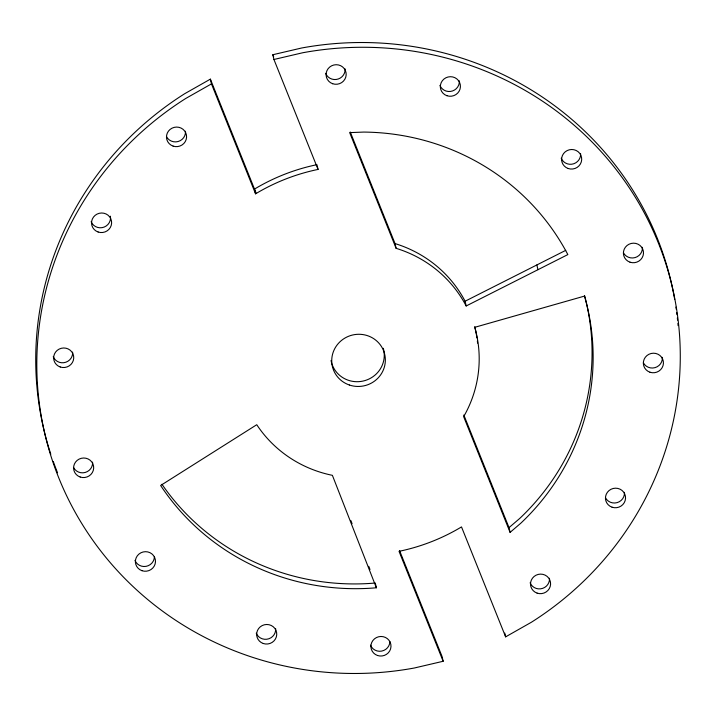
<?xml version="1.0" encoding="UTF-8"?>
<svg xmlns="http://www.w3.org/2000/svg" width="716" height="716" viewBox="0 0 716 716"><rect width="100%" height="100%" fill="white"/><g stroke="black" fill="none" stroke-linecap="round" stroke-linejoin="round"><path stroke-width="1.07" d="M510.096 532.373L463.664 416.667A120.825 117.236 -12.8 0 0 474.744 327.319L584.489 296.093A234.938 227.957 -12.8 0 1 520.72 523.28L510.096 532.373L509.013 527.62L519.637 518.527A234.938 227.957 -12.8 0 0 584.605 295.654M256.149 193.204L210.37 79.145L184.674 93.715A322.2 312.632 -12.8 0 0 50.809 454.257M210.37 79.145L211.453 83.888L185.757 98.459A322.2 312.632 -12.8 0 0 58.64 477.554A322.2 312.632 -12.8 0 0 414.304 668.01L443.15 661.271L442.067 656.518L399.582 550.649M211.453 83.888L255.567 193.83C274.819 182.249 296.048 173.97 318.047 169.424L317.188 165.62M443.15 661.271L399.027 551.329C421.026 546.782 442.264 538.495 461.507 526.913L505.63 636.855L531.326 622.285A322.2 312.632 -12.8 0 0 658.443 243.189A322.2 312.632 -12.8 0 0 302.77 52.742L273.933 59.482L272.85 54.729L301.696 47.99A322.2 312.632 -12.8 0 1 674.714 299.494M350.258 132.004L395.035 243.583A120.825 117.236 -12.8 0 1 465.096 301.221L565.756 250.34M466.179 305.974L567.833 254.592A234.938 227.957 -12.8 0 0 363.728 132.075L349.676 132.621L396.109 248.327A120.825 117.236 -12.8 0 1 466.179 305.974L465.096 301.221M316.973 164.671C294.974 169.218 273.736 177.505 254.493 189.087L255.567 193.83M463.825 415.012L509.013 527.62M272.85 54.729L273.673 56.761M273.933 59.482L318.047 169.424M350.849 520.55L352.075 523.673M368.767 566.365L369.993 569.488M376.365 587.782L332.385 475.326A120.825 117.236 -12.8 0 1 256.758 424.713L160.635 485.484A234.938 227.957 -12.8 0 0 376.365 587.782L375.282 583.03A234.938 227.957 -12.8 0 1 161.95 484.276M536.857 264.947L537.94 269.699M504.762 633.06L505.63 636.855M395.035 243.583L396.109 248.327M383.284 348.28A26.85 26.053 -12.8 0 1 365.097 380.536A26.85 26.053 -12.8 0 1 331.884 363.791M331.633 362.967A26.85 26.053 -12.8 0 1 331.052 360.479M675.931 307.066A322.2 312.632 -12.8 0 1 676.244 309.24M676.683 312.507A322.2 312.632 -12.8 0 1 676.96 314.682M677.336 317.949A322.2 312.632 -12.8 0 1 677.578 320.133M677.9 323.408A322.2 312.632 -12.8 0 1 678.088 325.592M57.557 472.811A322.2 312.632 -12.8 0 1 53.288 461.525M662.345 357.365A10.069 9.773 -12.8 0 1 643.344 362.77M624.45 492.348A10.069 9.773 -12.8 0 1 605.45 497.754M549.494 578.268A10.069 9.773 -12.8 0 1 530.1 582.797M642.395 247.333A10.069 9.773 -12.8 0 1 623.403 252.739M580.595 153.663A10.069 9.773 -12.8 0 1 561.201 158.191M459.323 80.863A10.069 9.773 -12.8 0 1 439.928 85.401M345.085 68.879A10.069 9.773 -12.8 0 1 325.682 73.408M389.916 641.59A10.069 9.773 -12.8 0 1 370.494 645.161M275.651 628.639A10.069 9.773 -12.8 0 1 256.247 633.177M154.405 556.806A10.069 9.773 -12.8 0 1 134.975 560.377M92.579 462.169A10.069 9.773 -12.8 0 1 73.578 467.575M72.629 352.138A10.069 9.773 -12.8 0 1 53.235 356.675M110.398 216.205A10.069 9.773 -12.8 0 1 91.129 221.691M185.48 131.243A10.069 9.773 -12.8 0 1 166.479 136.64M474.753 326.603A120.825 117.236 -12.8 0 1 476.954 337.898M477.357 341.013A120.825 117.236 -12.8 0 1 477.581 343.098M349.363 385.002A26.85 26.053 -12.8 0 0 384.948 355.521A26.85 26.053 -12.8 0 0 341.308 340.601A26.85 26.053 -12.8 0 0 349.363 385.002M537.107 593.125A10.069 9.773 -12.8 0 0 550.452 582.072A10.069 9.773 -12.8 0 0 534.091 576.478A10.069 9.773 -12.8 0 0 537.107 593.125M612.064 507.205A10.069 9.773 -12.8 0 0 625.408 496.152A10.069 9.773 -12.8 0 0 609.039 490.558A10.069 9.773 -12.8 0 0 612.064 507.205M649.949 372.222A10.069 9.773 -12.8 0 0 663.293 361.168A10.069 9.773 -12.8 0 0 646.933 355.575A10.069 9.773 -12.8 0 0 649.949 372.222M630.008 262.19A10.069 9.773 -12.8 0 0 643.353 251.137A10.069 9.773 -12.8 0 0 626.992 245.543A10.069 9.773 -12.8 0 0 630.008 262.19M568.209 168.52A10.069 9.773 -12.8 0 0 581.553 157.457A10.069 9.773 -12.8 0 0 565.192 151.864A10.069 9.773 -12.8 0 0 568.209 168.52M446.936 95.72A10.069 9.773 -12.8 0 0 460.281 84.667A10.069 9.773 -12.8 0 0 443.92 79.073A10.069 9.773 -12.8 0 0 446.936 95.72M332.689 83.736A10.069 9.773 -12.8 0 0 346.034 72.674A10.069 9.773 -12.8 0 0 329.673 67.08A10.069 9.773 -12.8 0 0 332.689 83.736M173.093 146.1A10.069 9.773 -12.8 0 0 186.437 135.038A10.069 9.773 -12.8 0 0 170.068 129.444A10.069 9.773 -12.8 0 0 173.093 146.1M98.137 232.011A10.069 9.773 -12.8 0 0 111.481 220.958A10.069 9.773 -12.8 0 0 95.121 215.364A10.069 9.773 -12.8 0 0 98.137 232.011M60.242 366.995A10.069 9.773 -12.8 0 0 73.587 355.942A10.069 9.773 -12.8 0 0 57.226 350.348A10.069 9.773 -12.8 0 0 60.242 366.995M80.192 477.026A10.069 9.773 -12.8 0 0 93.536 465.973A10.069 9.773 -12.8 0 0 77.167 460.379A10.069 9.773 -12.8 0 0 80.192 477.026M141.992 570.706A10.069 9.773 -12.8 0 0 155.336 559.652A10.069 9.773 -12.8 0 0 138.967 554.059A10.069 9.773 -12.8 0 0 141.992 570.706M263.255 643.496A10.069 9.773 -12.8 0 0 276.6 632.443A10.069 9.773 -12.8 0 0 260.239 626.849A10.069 9.773 -12.8 0 0 263.255 643.496M377.502 655.489A10.069 9.773 -12.8 0 0 390.846 644.436A10.069 9.773 -12.8 0 0 374.486 638.842A10.069 9.773 -12.8 0 0 377.502 655.489"/></g></svg>
